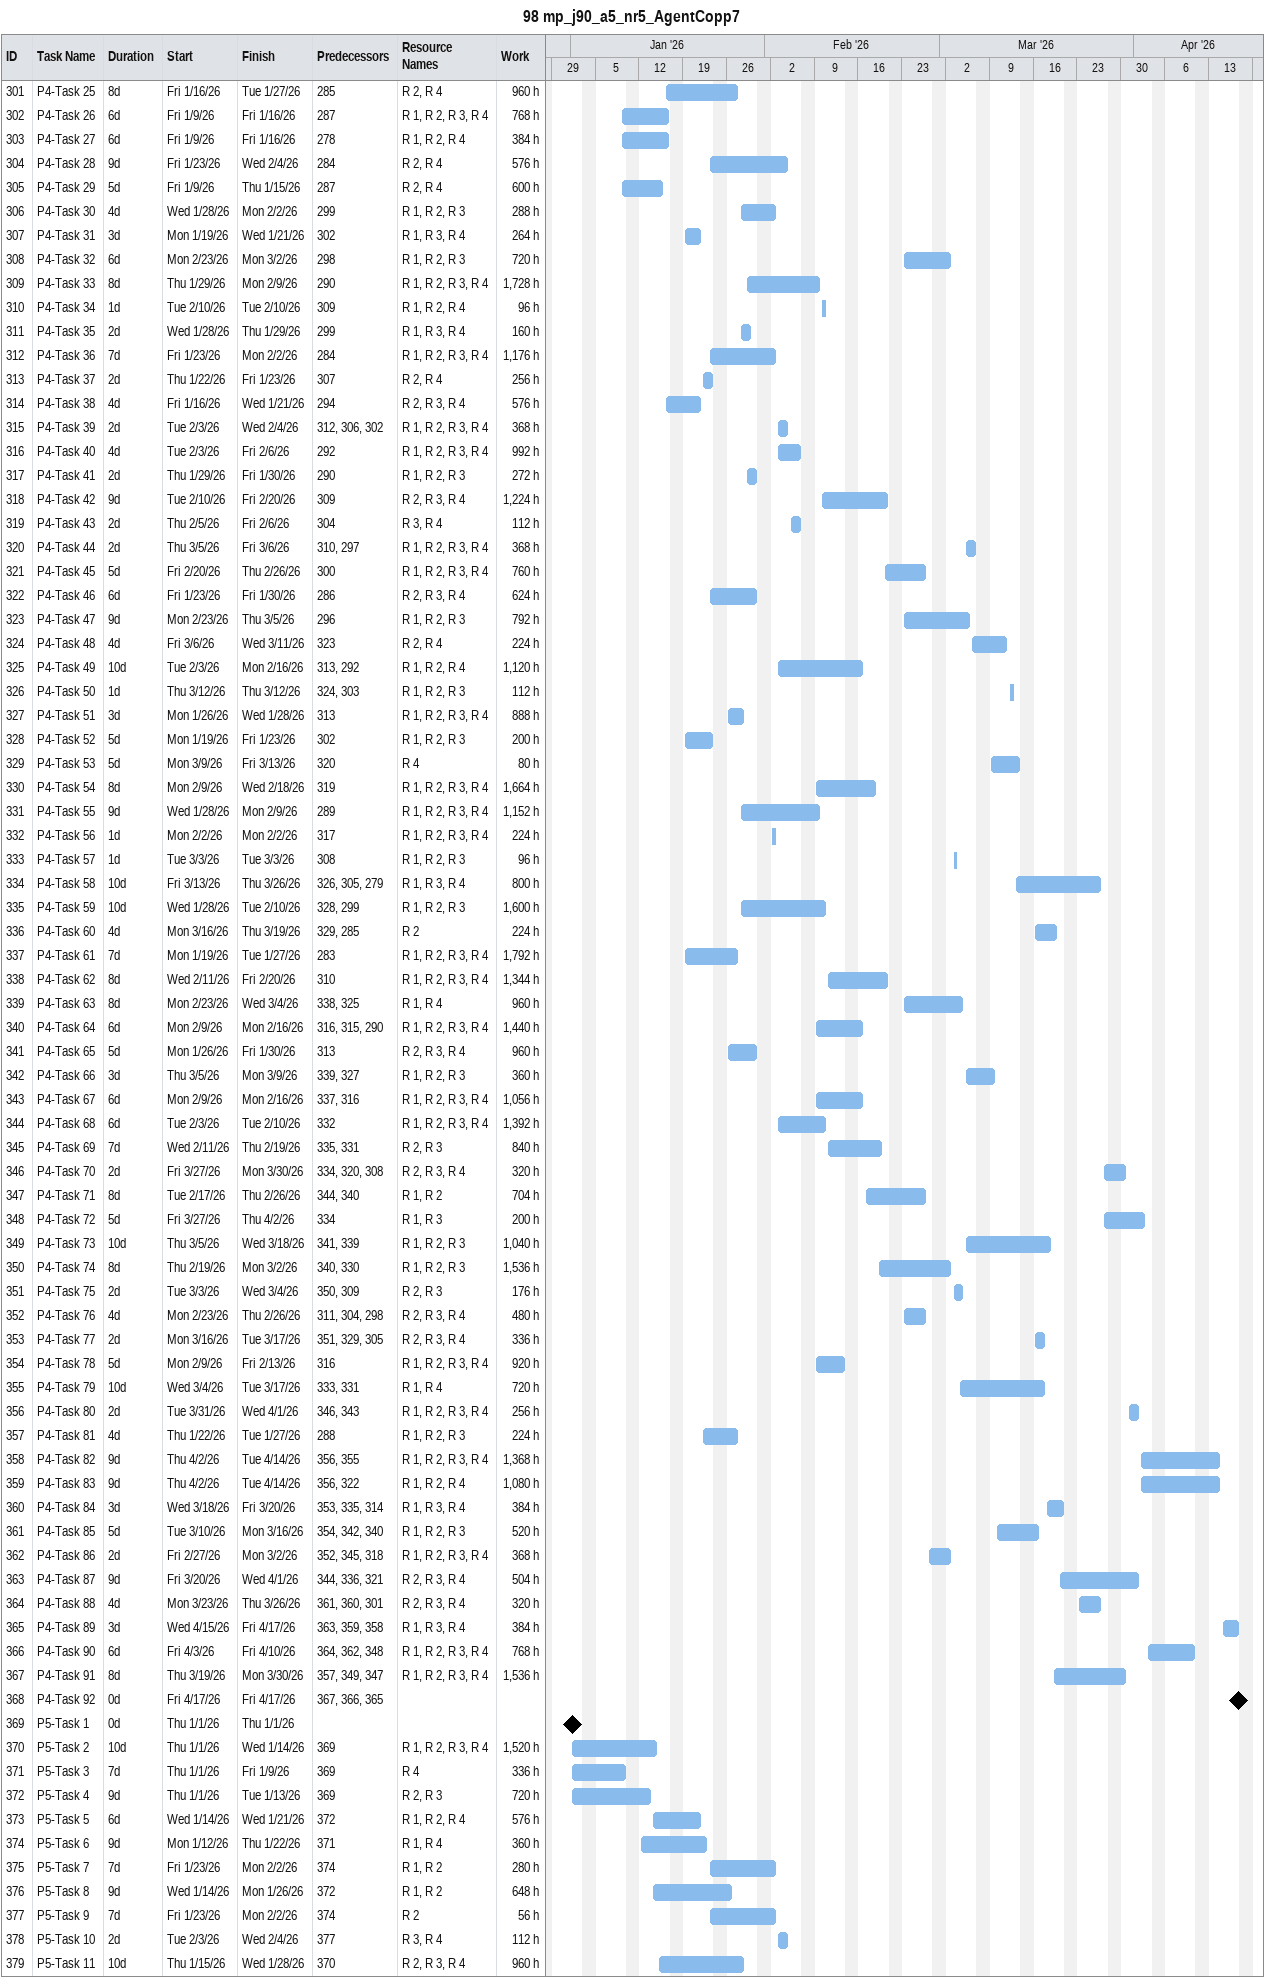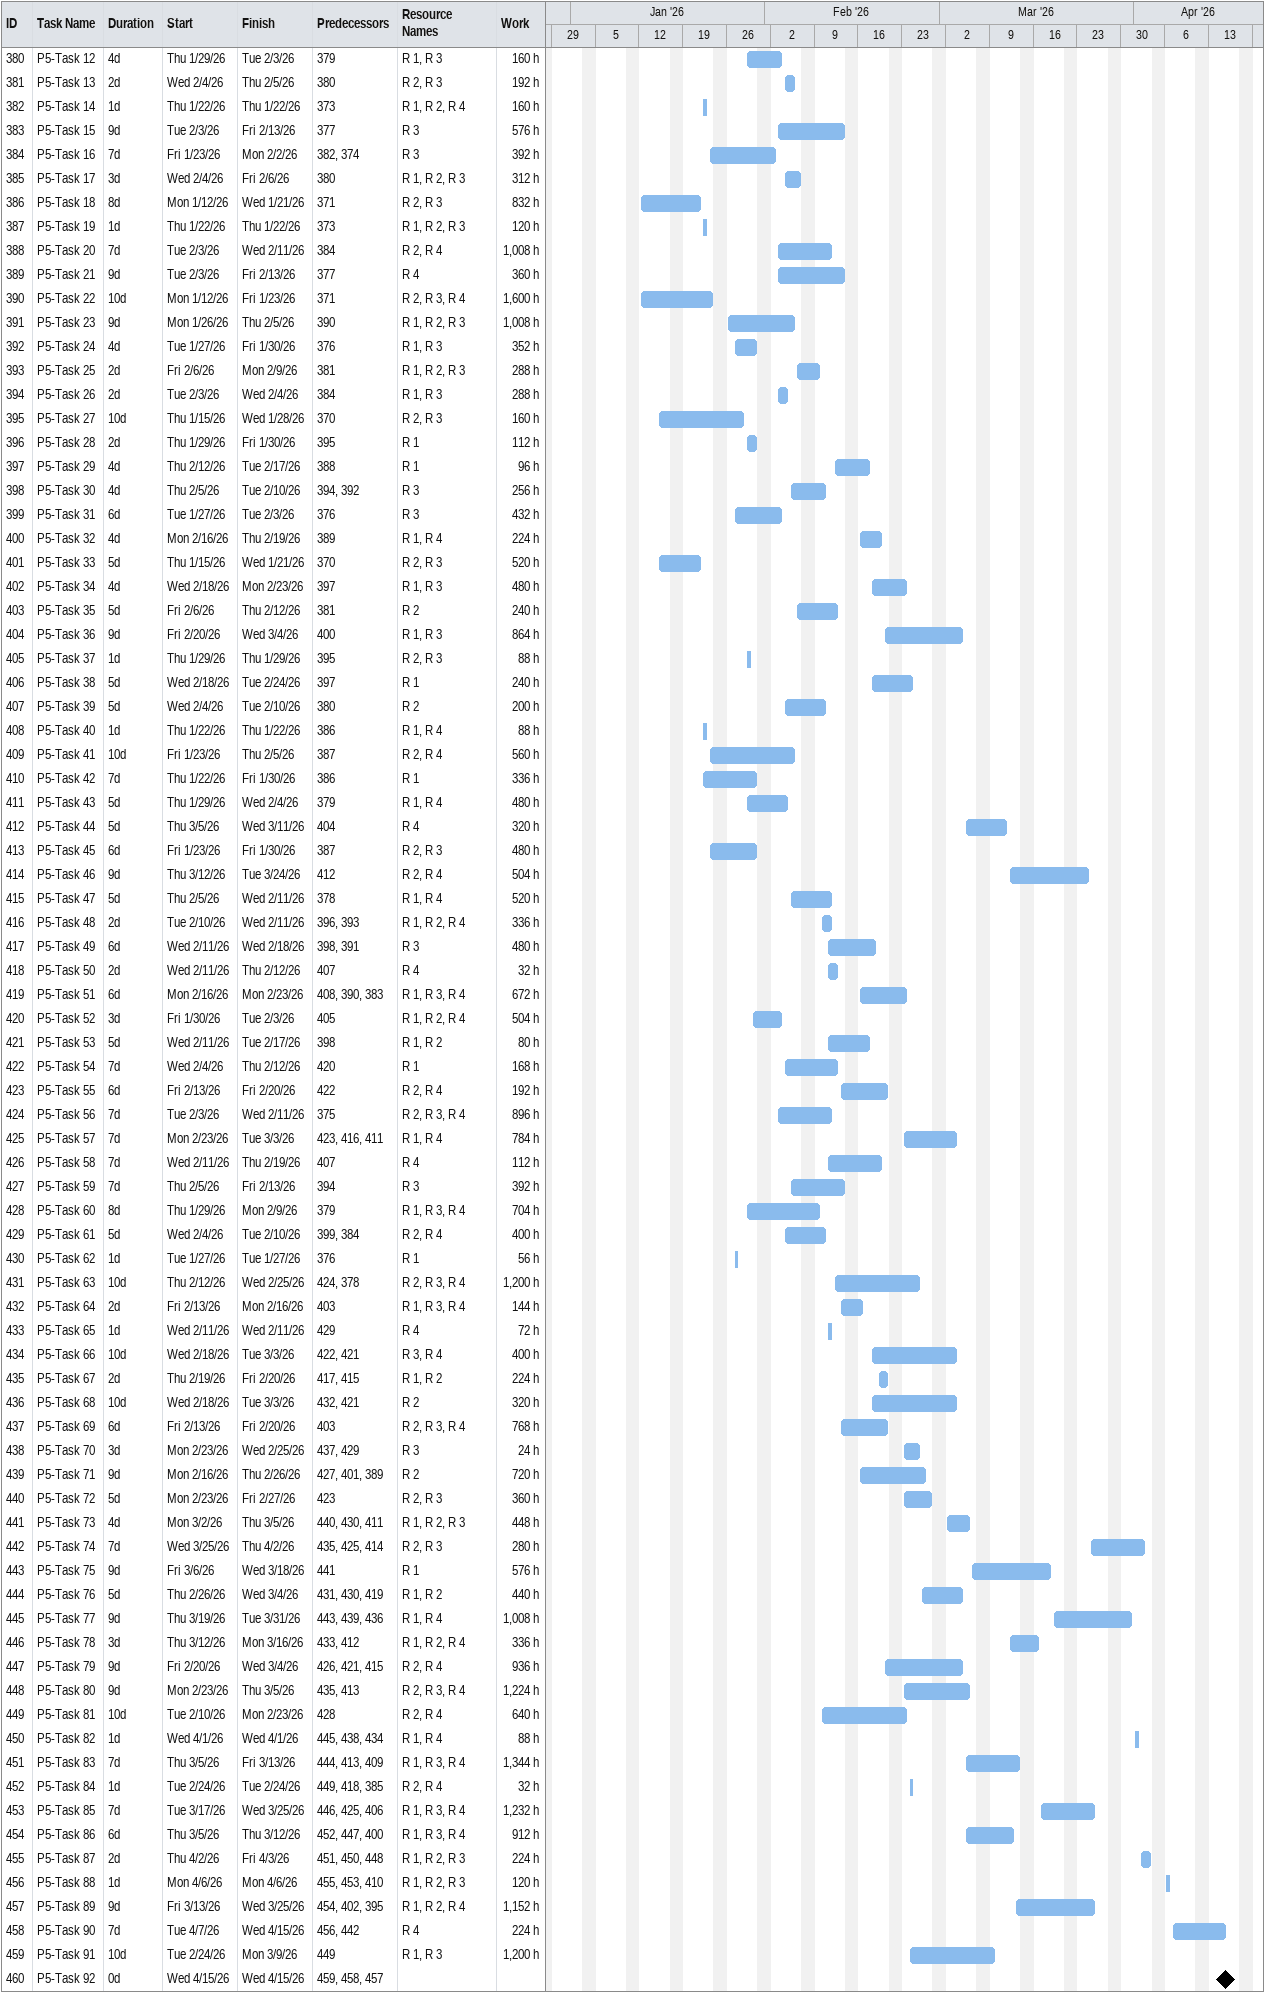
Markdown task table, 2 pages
98 mp_j90_a5_nr5_AgentCopp7

| ID | Task | Duration | Start | Finish | Predecessors | Resources | Work (h) |
|---|---|---|---|---|---|---|---|
| 301 | P4-Task 25 | 8d | 2026-01-16 | 2026-01-27 | 285 | R 2, R 4 | 960 |
| 302 | P4-Task 26 | 6d | 2026-01-09 | 2026-01-16 | 287 | R 1, R 2, R 3, R 4 | 768 |
| 303 | P4-Task 27 | 6d | 2026-01-09 | 2026-01-16 | 278 | R 1, R 2, R 4 | 384 |
| 304 | P4-Task 28 | 9d | 2026-01-23 | 2026-02-04 | 284 | R 2, R 4 | 576 |
| 305 | P4-Task 29 | 5d | 2026-01-09 | 2026-01-15 | 287 | R 2, R 4 | 600 |
| 306 | P4-Task 30 | 4d | 2026-01-28 | 2026-02-02 | 299 | R 1, R 2, R 3 | 288 |
| 307 | P4-Task 31 | 3d | 2026-01-19 | 2026-01-21 | 302 | R 1, R 3, R 4 | 264 |
| 308 | P4-Task 32 | 6d | 2026-02-23 | 2026-03-02 | 298 | R 1, R 2, R 3 | 720 |
| 309 | P4-Task 33 | 8d | 2026-01-29 | 2026-02-09 | 290 | R 1, R 2, R 3, R 4 | 1728 |
| 310 | P4-Task 34 | 1d | 2026-02-10 | 2026-02-10 | 309 | R 1, R 2, R 4 | 96 |
| 311 | P4-Task 35 | 2d | 2026-01-28 | 2026-01-29 | 299 | R 1, R 3, R 4 | 160 |
| 312 | P4-Task 36 | 7d | 2026-01-23 | 2026-02-02 | 284 | R 1, R 2, R 3, R 4 | 1176 |
| 313 | P4-Task 37 | 2d | 2026-01-22 | 2026-01-23 | 307 | R 2, R 4 | 256 |
| 314 | P4-Task 38 | 4d | 2026-01-16 | 2026-01-21 | 294 | R 2, R 3, R 4 | 576 |
| 315 | P4-Task 39 | 2d | 2026-02-03 | 2026-02-04 | 312, 306, 302 | R 1, R 2, R 3, R 4 | 368 |
| 316 | P4-Task 40 | 4d | 2026-02-03 | 2026-02-06 | 292 | R 1, R 2, R 3, R 4 | 992 |
| 317 | P4-Task 41 | 2d | 2026-01-29 | 2026-01-30 | 290 | R 1, R 2, R 3 | 272 |
| 318 | P4-Task 42 | 9d | 2026-02-10 | 2026-02-20 | 309 | R 2, R 3, R 4 | 1224 |
| 319 | P4-Task 43 | 2d | 2026-02-05 | 2026-02-06 | 304 | R 3, R 4 | 112 |
| 320 | P4-Task 44 | 2d | 2026-03-05 | 2026-03-06 | 310, 297 | R 1, R 2, R 3, R 4 | 368 |
| 321 | P4-Task 45 | 5d | 2026-02-20 | 2026-02-26 | 300 | R 1, R 2, R 3, R 4 | 760 |
| 322 | P4-Task 46 | 6d | 2026-01-23 | 2026-01-30 | 286 | R 2, R 3, R 4 | 624 |
| 323 | P4-Task 47 | 9d | 2026-02-23 | 2026-03-05 | 296 | R 1, R 2, R 3 | 792 |
| 324 | P4-Task 48 | 4d | 2026-03-06 | 2026-03-11 | 323 | R 2, R 4 | 224 |
| 325 | P4-Task 49 | 10d | 2026-02-03 | 2026-02-16 | 313, 292 | R 1, R 2, R 4 | 1120 |
| 326 | P4-Task 50 | 1d | 2026-03-12 | 2026-03-12 | 324, 303 | R 1, R 2, R 3 | 112 |
| 327 | P4-Task 51 | 3d | 2026-01-26 | 2026-01-28 | 313 | R 1, R 2, R 3, R 4 | 888 |
| 328 | P4-Task 52 | 5d | 2026-01-19 | 2026-01-23 | 302 | R 1, R 2, R 3 | 200 |
| 329 | P4-Task 53 | 5d | 2026-03-09 | 2026-03-13 | 320 | R 4 | 80 |
| 330 | P4-Task 54 | 8d | 2026-02-09 | 2026-02-18 | 319 | R 1, R 2, R 3, R 4 | 1664 |
| 331 | P4-Task 55 | 9d | 2026-01-28 | 2026-02-09 | 289 | R 1, R 2, R 3, R 4 | 1152 |
| 332 | P4-Task 56 | 1d | 2026-02-02 | 2026-02-02 | 317 | R 1, R 2, R 3, R 4 | 224 |
| 333 | P4-Task 57 | 1d | 2026-03-03 | 2026-03-03 | 308 | R 1, R 2, R 3 | 96 |
| 334 | P4-Task 58 | 10d | 2026-03-13 | 2026-03-26 | 326, 305, 279 | R 1, R 3, R 4 | 800 |
| 335 | P4-Task 59 | 10d | 2026-01-28 | 2026-02-10 | 328, 299 | R 1, R 2, R 3 | 1600 |
| 336 | P4-Task 60 | 4d | 2026-03-16 | 2026-03-19 | 329, 285 | R 2 | 224 |
| 337 | P4-Task 61 | 7d | 2026-01-19 | 2026-01-27 | 283 | R 1, R 2, R 3, R 4 | 1792 |
| 338 | P4-Task 62 | 8d | 2026-02-11 | 2026-02-20 | 310 | R 1, R 2, R 3, R 4 | 1344 |
| 339 | P4-Task 63 | 8d | 2026-02-23 | 2026-03-04 | 338, 325 | R 1, R 4 | 960 |
| 340 | P4-Task 64 | 6d | 2026-02-09 | 2026-02-16 | 316, 315, 290 | R 1, R 2, R 3, R 4 | 1440 |
| 341 | P4-Task 65 | 5d | 2026-01-26 | 2026-01-30 | 313 | R 2, R 3, R 4 | 960 |
| 342 | P4-Task 66 | 3d | 2026-03-05 | 2026-03-09 | 339, 327 | R 1, R 2, R 3 | 360 |
| 343 | P4-Task 67 | 6d | 2026-02-09 | 2026-02-16 | 337, 316 | R 1, R 2, R 3, R 4 | 1056 |
| 344 | P4-Task 68 | 6d | 2026-02-03 | 2026-02-10 | 332 | R 1, R 2, R 3, R 4 | 1392 |
| 345 | P4-Task 69 | 7d | 2026-02-11 | 2026-02-19 | 335, 331 | R 2, R 3 | 840 |
| 346 | P4-Task 70 | 2d | 2026-03-27 | 2026-03-30 | 334, 320, 308 | R 2, R 3, R 4 | 320 |
| 347 | P4-Task 71 | 8d | 2026-02-17 | 2026-02-26 | 344, 340 | R 1, R 2 | 704 |
| 348 | P4-Task 72 | 5d | 2026-03-27 | 2026-04-02 | 334 | R 1, R 3 | 200 |
| 349 | P4-Task 73 | 10d | 2026-03-05 | 2026-03-18 | 341, 339 | R 1, R 2, R 3 | 1040 |
| 350 | P4-Task 74 | 8d | 2026-02-19 | 2026-03-02 | 340, 330 | R 1, R 2, R 3 | 1536 |
| 351 | P4-Task 75 | 2d | 2026-03-03 | 2026-03-04 | 350, 309 | R 2, R 3 | 176 |
| 352 | P4-Task 76 | 4d | 2026-02-23 | 2026-02-26 | 311, 304, 298 | R 2, R 3, R 4 | 480 |
| 353 | P4-Task 77 | 2d | 2026-03-16 | 2026-03-17 | 351, 329, 305 | R 2, R 3, R 4 | 336 |
| 354 | P4-Task 78 | 5d | 2026-02-09 | 2026-02-13 | 316 | R 1, R 2, R 3, R 4 | 920 |
| 355 | P4-Task 79 | 10d | 2026-03-04 | 2026-03-17 | 333, 331 | R 1, R 4 | 720 |
| 356 | P4-Task 80 | 2d | 2026-03-31 | 2026-04-01 | 346, 343 | R 1, R 2, R 3, R 4 | 256 |
| 357 | P4-Task 81 | 4d | 2026-01-22 | 2026-01-27 | 288 | R 1, R 2, R 3 | 224 |
| 358 | P4-Task 82 | 9d | 2026-04-02 | 2026-04-14 | 356, 355 | R 1, R 2, R 3, R 4 | 1368 |
| 359 | P4-Task 83 | 9d | 2026-04-02 | 2026-04-14 | 356, 322 | R 1, R 2, R 4 | 1080 |
| 360 | P4-Task 84 | 3d | 2026-03-18 | 2026-03-20 | 353, 335, 314 | R 1, R 3, R 4 | 384 |
| 361 | P4-Task 85 | 5d | 2026-03-10 | 2026-03-16 | 354, 342, 340 | R 1, R 2, R 3 | 520 |
| 362 | P4-Task 86 | 2d | 2026-02-27 | 2026-03-02 | 352, 345, 318 | R 1, R 2, R 3, R 4 | 368 |
| 363 | P4-Task 87 | 9d | 2026-03-20 | 2026-04-01 | 344, 336, 321 | R 2, R 3, R 4 | 504 |
| 364 | P4-Task 88 | 4d | 2026-03-23 | 2026-03-26 | 361, 360, 301 | R 2, R 3, R 4 | 320 |
| 365 | P4-Task 89 | 3d | 2026-04-15 | 2026-04-17 | 363, 359, 358 | R 1, R 3, R 4 | 384 |
| 366 | P4-Task 90 | 6d | 2026-04-03 | 2026-04-10 | 364, 362, 348 | R 1, R 2, R 3, R 4 | 768 |
| 367 | P4-Task 91 | 8d | 2026-03-19 | 2026-03-30 | 357, 349, 347 | R 1, R 2, R 3, R 4 | 1536 |
| 368 | P4-Task 92 | 0d | 2026-04-17 | 2026-04-17 | 367, 366, 365 |  |  |
| 369 | P5-Task 1 | 0d | 2026-01-01 | 2026-01-01 |  |  |  |
| 370 | P5-Task 2 | 10d | 2026-01-01 | 2026-01-14 | 369 | R 1, R 2, R 3, R 4 | 1520 |
| 371 | P5-Task 3 | 7d | 2026-01-01 | 2026-01-09 | 369 | R 4 | 336 |
| 372 | P5-Task 4 | 9d | 2026-01-01 | 2026-01-13 | 369 | R 2, R 3 | 720 |
| 373 | P5-Task 5 | 6d | 2026-01-14 | 2026-01-21 | 372 | R 1, R 2, R 4 | 576 |
| 374 | P5-Task 6 | 9d | 2026-01-12 | 2026-01-22 | 371 | R 1, R 4 | 360 |
| 375 | P5-Task 7 | 7d | 2026-01-23 | 2026-02-02 | 374 | R 1, R 2 | 280 |
| 376 | P5-Task 8 | 9d | 2026-01-14 | 2026-01-26 | 372 | R 1, R 2 | 648 |
| 377 | P5-Task 9 | 7d | 2026-01-23 | 2026-02-02 | 374 | R 2 | 56 |
| 378 | P5-Task 10 | 2d | 2026-02-03 | 2026-02-04 | 377 | R 3, R 4 | 112 |
| 379 | P5-Task 11 | 10d | 2026-01-15 | 2026-01-28 | 370 | R 2, R 3, R 4 | 960 |
| 380 | P5-Task 12 | 4d | 2026-01-29 | 2026-02-03 | 379 | R 1, R 3 | 160 |
| 381 | P5-Task 13 | 2d | 2026-02-04 | 2026-02-05 | 380 | R 2, R 3 | 192 |
| 382 | P5-Task 14 | 1d | 2026-01-22 | 2026-01-22 | 373 | R 1, R 2, R 4 | 160 |
| 383 | P5-Task 15 | 9d | 2026-02-03 | 2026-02-13 | 377 | R 3 | 576 |
| 384 | P5-Task 16 | 7d | 2026-01-23 | 2026-02-02 | 382, 374 | R 3 | 392 |
| 385 | P5-Task 17 | 3d | 2026-02-04 | 2026-02-06 | 380 | R 1, R 2, R 3 | 312 |
| 386 | P5-Task 18 | 8d | 2026-01-12 | 2026-01-21 | 371 | R 2, R 3 | 832 |
| 387 | P5-Task 19 | 1d | 2026-01-22 | 2026-01-22 | 373 | R 1, R 2, R 3 | 120 |
| 388 | P5-Task 20 | 7d | 2026-02-03 | 2026-02-11 | 384 | R 2, R 4 | 1008 |
| 389 | P5-Task 21 | 9d | 2026-02-03 | 2026-02-13 | 377 | R 4 | 360 |
| 390 | P5-Task 22 | 10d | 2026-01-12 | 2026-01-23 | 371 | R 2, R 3, R 4 | 1600 |
| 391 | P5-Task 23 | 9d | 2026-01-26 | 2026-02-05 | 390 | R 1, R 2, R 3 | 1008 |
| 392 | P5-Task 24 | 4d | 2026-01-27 | 2026-01-30 | 376 | R 1, R 3 | 352 |
| 393 | P5-Task 25 | 2d | 2026-02-06 | 2026-02-09 | 381 | R 1, R 2, R 3 | 288 |
| 394 | P5-Task 26 | 2d | 2026-02-03 | 2026-02-04 | 384 | R 1, R 3 | 288 |
| 395 | P5-Task 27 | 10d | 2026-01-15 | 2026-01-28 | 370 | R 2, R 3 | 160 |
| 396 | P5-Task 28 | 2d | 2026-01-29 | 2026-01-30 | 395 | R 1 | 112 |
| 397 | P5-Task 29 | 4d | 2026-02-12 | 2026-02-17 | 388 | R 1 | 96 |
| 398 | P5-Task 30 | 4d | 2026-02-05 | 2026-02-10 | 394, 392 | R 3 | 256 |
| 399 | P5-Task 31 | 6d | 2026-01-27 | 2026-02-03 | 376 | R 3 | 432 |
| 400 | P5-Task 32 | 4d | 2026-02-16 | 2026-02-19 | 389 | R 1, R 4 | 224 |
| 401 | P5-Task 33 | 5d | 2026-01-15 | 2026-01-21 | 370 | R 2, R 3 | 520 |
| 402 | P5-Task 34 | 4d | 2026-02-18 | 2026-02-23 | 397 | R 1, R 3 | 480 |
| 403 | P5-Task 35 | 5d | 2026-02-06 | 2026-02-12 | 381 | R 2 | 240 |
| 404 | P5-Task 36 | 9d | 2026-02-20 | 2026-03-04 | 400 | R 1, R 3 | 864 |
| 405 | P5-Task 37 | 1d | 2026-01-29 | 2026-01-29 | 395 | R 2, R 3 | 88 |
| 406 | P5-Task 38 | 5d | 2026-02-18 | 2026-02-24 | 397 | R 1 | 240 |
| 407 | P5-Task 39 | 5d | 2026-02-04 | 2026-02-10 | 380 | R 2 | 200 |
| 408 | P5-Task 40 | 1d | 2026-01-22 | 2026-01-22 | 386 | R 1, R 4 | 88 |
| 409 | P5-Task 41 | 10d | 2026-01-23 | 2026-02-05 | 387 | R 2, R 4 | 560 |
| 410 | P5-Task 42 | 7d | 2026-01-22 | 2026-01-30 | 386 | R 1 | 336 |
| 411 | P5-Task 43 | 5d | 2026-01-29 | 2026-02-04 | 379 | R 1, R 4 | 480 |
| 412 | P5-Task 44 | 5d | 2026-03-05 | 2026-03-11 | 404 | R 4 | 320 |
| 413 | P5-Task 45 | 6d | 2026-01-23 | 2026-01-30 | 387 | R 2, R 3 | 480 |
| 414 | P5-Task 46 | 9d | 2026-03-12 | 2026-03-24 | 412 | R 2, R 4 | 504 |
| 415 | P5-Task 47 | 5d | 2026-02-05 | 2026-02-11 | 378 | R 1, R 4 | 520 |
| 416 | P5-Task 48 | 2d | 2026-02-10 | 2026-02-11 | 396, 393 | R 1, R 2, R 4 | 336 |
| 417 | P5-Task 49 | 6d | 2026-02-11 | 2026-02-18 | 398, 391 | R 3 | 480 |
| 418 | P5-Task 50 | 2d | 2026-02-11 | 2026-02-12 | 407 | R 4 | 32 |
| 419 | P5-Task 51 | 6d | 2026-02-16 | 2026-02-23 | 408, 390, 383 | R 1, R 3, R 4 | 672 |
| 420 | P5-Task 52 | 3d | 2026-01-30 | 2026-02-03 | 405 | R 1, R 2, R 4 | 504 |
| 421 | P5-Task 53 | 5d | 2026-02-11 | 2026-02-17 | 398 | R 1, R 2 | 80 |
| 422 | P5-Task 54 | 7d | 2026-02-04 | 2026-02-12 | 420 | R 1 | 168 |
| 423 | P5-Task 55 | 6d | 2026-02-13 | 2026-02-20 | 422 | R 2, R 4 | 192 |
| 424 | P5-Task 56 | 7d | 2026-02-03 | 2026-02-11 | 375 | R 2, R 3, R 4 | 896 |
| 425 | P5-Task 57 | 7d | 2026-02-23 | 2026-03-03 | 423, 416, 411 | R 1, R 4 | 784 |
| 426 | P5-Task 58 | 7d | 2026-02-11 | 2026-02-19 | 407 | R 4 | 112 |
| 427 | P5-Task 59 | 7d | 2026-02-05 | 2026-02-13 | 394 | R 3 | 392 |
| 428 | P5-Task 60 | 8d | 2026-01-29 | 2026-02-09 | 379 | R 1, R 3, R 4 | 704 |
| 429 | P5-Task 61 | 5d | 2026-02-04 | 2026-02-10 | 399, 384 | R 2, R 4 | 400 |
| 430 | P5-Task 62 | 1d | 2026-01-27 | 2026-01-27 | 376 | R 1 | 56 |
| 431 | P5-Task 63 | 10d | 2026-02-12 | 2026-02-25 | 424, 378 | R 2, R 3, R 4 | 1200 |
| 432 | P5-Task 64 | 2d | 2026-02-13 | 2026-02-16 | 403 | R 1, R 3, R 4 | 144 |
| 433 | P5-Task 65 | 1d | 2026-02-11 | 2026-02-11 | 429 | R 4 | 72 |
| 434 | P5-Task 66 | 10d | 2026-02-18 | 2026-03-03 | 422, 421 | R 3, R 4 | 400 |
| 435 | P5-Task 67 | 2d | 2026-02-19 | 2026-02-20 | 417, 415 | R 1, R 2 | 224 |
| 436 | P5-Task 68 | 10d | 2026-02-18 | 2026-03-03 | 432, 421 | R 2 | 320 |
| 437 | P5-Task 69 | 6d | 2026-02-13 | 2026-02-20 | 403 | R 2, R 3, R 4 | 768 |
| 438 | P5-Task 70 | 3d | 2026-02-23 | 2026-02-25 | 437, 429 | R 3 | 24 |
| 439 | P5-Task 71 | 9d | 2026-02-16 | 2026-02-26 | 427, 401, 389 | R 2 | 720 |
| 440 | P5-Task 72 | 5d | 2026-02-23 | 2026-02-27 | 423 | R 2, R 3 | 360 |
| 441 | P5-Task 73 | 4d | 2026-03-02 | 2026-03-05 | 440, 430, 411 | R 1, R 2, R 3 | 448 |
| 442 | P5-Task 74 | 7d | 2026-03-25 | 2026-04-02 | 435, 425, 414 | R 2, R 3 | 280 |
| 443 | P5-Task 75 | 9d | 2026-03-06 | 2026-03-18 | 441 | R 1 | 576 |
| 444 | P5-Task 76 | 5d | 2026-02-26 | 2026-03-04 | 431, 430, 419 | R 1, R 2 | 440 |
| 445 | P5-Task 77 | 9d | 2026-03-19 | 2026-03-31 | 443, 439, 436 | R 1, R 4 | 1008 |
| 446 | P5-Task 78 | 3d | 2026-03-12 | 2026-03-16 | 433, 412 | R 1, R 2, R 4 | 336 |
| 447 | P5-Task 79 | 9d | 2026-02-20 | 2026-03-04 | 426, 421, 415 | R 2, R 4 | 936 |
| 448 | P5-Task 80 | 9d | 2026-02-23 | 2026-03-05 | 435, 413 | R 2, R 3, R 4 | 1224 |
| 449 | P5-Task 81 | 10d | 2026-02-10 | 2026-02-23 | 428 | R 2, R 4 | 640 |
| 450 | P5-Task 82 | 1d | 2026-04-01 | 2026-04-01 | 445, 438, 434 | R 1, R 4 | 88 |
| 451 | P5-Task 83 | 7d | 2026-03-05 | 2026-03-13 | 444, 413, 409 | R 1, R 3, R 4 | 1344 |
| 452 | P5-Task 84 | 1d | 2026-02-24 | 2026-02-24 | 449, 418, 385 | R 2, R 4 | 32 |
| 453 | P5-Task 85 | 7d | 2026-03-17 | 2026-03-25 | 446, 425, 406 | R 1, R 3, R 4 | 1232 |
| 454 | P5-Task 86 | 6d | 2026-03-05 | 2026-03-12 | 452, 447, 400 | R 1, R 3, R 4 | 912 |
| 455 | P5-Task 87 | 2d | 2026-04-02 | 2026-04-03 | 451, 450, 448 | R 1, R 2, R 3 | 224 |
| 456 | P5-Task 88 | 1d | 2026-04-06 | 2026-04-06 | 455, 453, 410 | R 1, R 2, R 3 | 120 |
| 457 | P5-Task 89 | 9d | 2026-03-13 | 2026-03-25 | 454, 402, 395 | R 1, R 2, R 4 | 1152 |
| 458 | P5-Task 90 | 7d | 2026-04-07 | 2026-04-15 | 456, 442 | R 4 | 224 |
| 459 | P5-Task 91 | 10d | 2026-02-24 | 2026-03-09 | 449 | R 1, R 3 | 1200 |
| 460 | P5-Task 92 | 0d | 2026-04-15 | 2026-04-15 | 459, 458, 457 |  |  |
